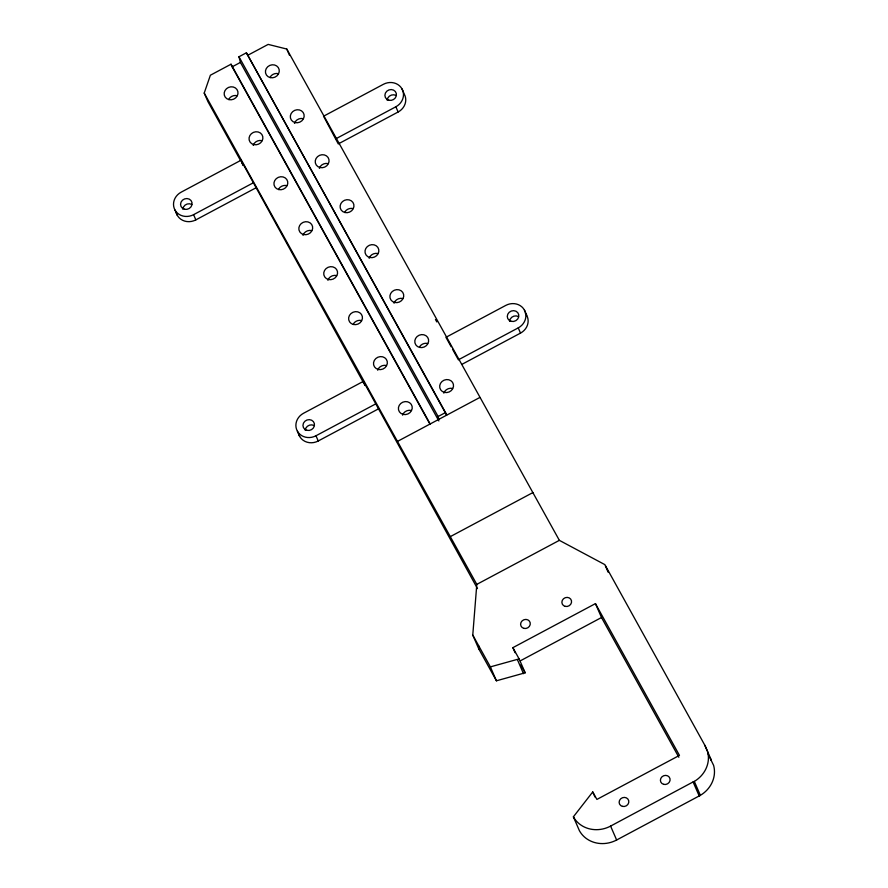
<?xml version="1.0" encoding="UTF-8"?>
<svg xmlns="http://www.w3.org/2000/svg" width="888" height="888" viewBox="0 0 888 888"><rect width="100%" height="100%" fill="white"/><g stroke="black" fill="none" stroke-linecap="round" stroke-linejoin="round"><path stroke-width="1.33" d="M708.224 754.378L713.608 765.367A28.094 25.685 -23.5 0 1 700.366 795.326L616.638 840.004A28.094 25.685 -23.5 0 1 579.431 830.735L573.382 816.816L592.751 791.93L596.903 799.422L679.464 755.388L595.448 603.618L512.887 647.652L519.114 658.896L525.163 672.804L496.436 680.796L478.821 648.984L472.771 635.064L476.801 584.382L204.218 93.073L210.378 75.225L231.024 64.214L430.158 423.965M478.821 648.984L479.043 646.242M438.872 420.956L240.415 62.426L238.972 56.765L246.398 52.803L445.532 412.554L446.664 415.162L246.398 52.803M247.53 55.411L268.176 44.4L286.78 49.04L559.362 540.348L604.85 564.624L704.861 745.31L707.558 751.448A28.094 25.685 -23.5 0 1 694.316 781.407L693.095 781.94L699.2 795.97L700.366 795.326L694.316 781.407M429.947 424.153L232.157 66.822L240.415 62.426M364.979 385.359L240.992 160.251L181.141 192.185A14.042 12.843 -23.5 0 0 174.98 210.023L177.245 215.251M174.98 210.023A14.042 12.843 -23.5 0 0 193.584 214.663L253.435 182.739M335.997 138.706L395.859 106.782A14.042 12.843 -23.5 0 0 402.02 88.933A14.042 12.843 -23.5 0 0 383.416 84.293L323.554 116.217L338.273 143.923L398.124 111.999A14.042 12.843 -23.5 0 0 404.284 94.15L402.02 88.933M176.057 212.11A14.042 12.843 -23.5 0 0 195.848 219.88L255.711 187.956M477.478 588.6L363.381 381.352L303.518 413.275A14.042 12.843 -23.5 0 0 297.358 431.124L299.633 436.341M297.358 431.124A14.042 12.843 -23.5 0 0 315.973 435.764L375.824 403.84M451.182 346.786L445.943 337.318L505.794 305.394A14.042 12.843 -23.5 0 1 524.408 310.034A14.042 12.843 -23.5 0 1 518.248 327.883L458.386 359.807L452.492 349.151M298.446 433.211A14.042 12.843 -23.5 0 0 318.237 440.981L378.099 409.057M461.882 364.369L520.512 333.1A14.042 12.843 -23.5 0 0 525.407 313.397M438.827 419.347L438.106 416.516L445.532 412.554M397.136 441.58L479.698 397.547M450.349 536.607L532.911 492.574M476.801 584.382L559.362 540.348M472.771 635.064L490.387 666.877L519.114 658.896M520.157 660.916L601.498 617.526L595.448 603.618M573.382 816.816A28.094 25.685 -23.5 0 0 610.589 826.095L693.095 781.94M710.911 759.229L711.399 760.35L704.861 745.31M601.498 617.526L678.843 757.253M435.464 319.514L436.807 321.933M238.972 56.765L438.106 416.516M520.801 664.934L525.163 672.804M240.604 160.661L208.003 101.765L204.218 93.073M241.936 163.07L243.268 165.479L240.992 160.251M524.408 310.034L526.673 315.251M518.248 327.883L520.512 333.1M605.405 565.889L608.147 572.216M395.859 106.782L398.124 111.999M286.78 49.04L289.477 55.245M610.589 826.095L616.638 840.004M592.751 791.93L594.949 796.98M512.887 647.652L515.084 652.713M517.46 659.773L523.509 673.692M231.024 64.214L232.157 66.822M490.387 666.877L496.436 680.796M363.381 381.352L365.19 385.525M315.973 435.764L318.237 440.981M193.584 214.663L195.848 219.88M402.53 415.14A7.026 6.416 -23.5 0 1 411.288 410.478M419.702 346.586A7.026 6.416 -23.5 0 1 427.672 343.49M377.633 370.174A7.026 6.416 -23.5 0 1 386.391 365.501M394.028 303.185A7.026 6.416 -23.5 0 1 402.786 298.523M353.535 323.632A7.026 6.416 -23.5 0 1 361.505 320.535M369.131 258.219A7.026 6.416 -23.5 0 1 377.888 253.546M327.85 280.242A7.026 6.416 -23.5 0 1 336.608 275.569M345.032 211.677A7.026 6.416 -23.5 0 1 353.002 208.58M302.963 235.264A7.026 6.416 -23.5 0 1 311.721 230.603M278.854 188.722A7.026 6.416 -23.5 0 1 286.824 185.625M319.347 168.287A7.026 6.416 -23.5 0 1 328.105 163.614M294.461 123.31A7.026 6.416 -23.5 0 1 303.219 118.648M270.352 76.768A7.026 6.416 -23.5 0 1 278.321 73.671M229.071 98.79A7.026 6.416 -23.5 0 1 237.041 95.693M253.18 145.332A7.026 6.416 -23.5 0 1 261.938 140.659M387.168 100.244A5.85 5.35 -23.5 0 1 396.104 95.482M509.557 321.345A5.85 5.35 -23.5 0 1 518.492 316.583M305.217 430.325A5.85 5.35 -23.5 0 1 314.152 425.563M182.828 209.235A5.85 5.35 -23.5 0 1 191.764 204.462M443.811 393.129A7.026 6.416 -23.5 0 1 452.569 388.456M622.444 806.382A4.917 4.495 -23.5 0 0 628.726 800.754A4.917 4.495 -23.5 0 0 620.745 798.767A4.917 4.495 -23.5 0 0 622.444 806.382M663.725 784.37A4.917 4.495 -23.5 0 0 670.007 778.732A4.917 4.495 -23.5 0 0 662.026 776.745A4.917 4.495 -23.5 0 0 663.725 784.37M523.92 628.382A4.917 4.495 -23.5 0 0 530.192 622.754A4.917 4.495 -23.5 0 0 522.222 620.768A4.917 4.495 -23.5 0 0 523.92 628.382M565.201 606.371A4.917 4.495 -23.5 0 0 571.472 600.732A4.917 4.495 -23.5 0 0 563.503 598.745A4.917 4.495 -23.5 0 0 565.201 606.371M403.152 414.396A7.026 6.416 -23.5 0 0 412.11 406.349A7.026 6.416 -23.5 0 0 400.721 403.507A7.026 6.416 -23.5 0 0 403.152 414.396M419.536 347.408A7.026 6.416 -23.5 0 0 428.504 339.371A7.026 6.416 -23.5 0 0 417.105 336.53A7.026 6.416 -23.5 0 0 419.536 347.408M378.255 369.43A7.026 6.416 -23.5 0 0 387.224 361.383A7.026 6.416 -23.5 0 0 375.824 358.541A7.026 6.416 -23.5 0 0 378.255 369.43M394.638 302.442A7.026 6.416 -23.5 0 0 403.607 294.394A7.026 6.416 -23.5 0 0 392.219 291.553A7.026 6.416 -23.5 0 0 394.638 302.442M353.357 324.464A7.026 6.416 -23.5 0 0 362.326 316.417A7.026 6.416 -23.5 0 0 350.938 313.575A7.026 6.416 -23.5 0 0 353.357 324.464M369.752 257.476A7.026 6.416 -23.5 0 0 378.721 249.428A7.026 6.416 -23.5 0 0 367.321 246.587A7.026 6.416 -23.5 0 0 369.752 257.476M328.471 279.487A7.026 6.416 -23.5 0 0 337.44 271.451A7.026 6.416 -23.5 0 0 326.04 268.609A7.026 6.416 -23.5 0 0 328.471 279.487M344.855 212.51A7.026 6.416 -23.5 0 0 353.824 204.462A7.026 6.416 -23.5 0 0 342.435 201.62A7.026 6.416 -23.5 0 0 344.855 212.51M303.574 234.521A7.026 6.416 -23.5 0 0 312.543 226.473A7.026 6.416 -23.5 0 0 301.154 223.632A7.026 6.416 -23.5 0 0 303.574 234.521M278.688 189.555A7.026 6.416 -23.5 0 0 287.656 181.507A7.026 6.416 -23.5 0 0 276.257 178.666A7.026 6.416 -23.5 0 0 278.688 189.555M319.969 167.532A7.026 6.416 -23.5 0 0 328.937 159.496A7.026 6.416 -23.5 0 0 317.538 156.654A7.026 6.416 -23.5 0 0 319.969 167.532M295.071 122.566A7.026 6.416 -23.5 0 0 304.04 114.519A7.026 6.416 -23.5 0 0 292.64 111.677A7.026 6.416 -23.5 0 0 295.071 122.566M270.185 77.6A7.026 6.416 -23.5 0 0 279.143 69.553A7.026 6.416 -23.5 0 0 267.754 66.711A7.026 6.416 -23.5 0 0 270.185 77.6M228.904 99.611A7.026 6.416 -23.5 0 0 237.873 91.575A7.026 6.416 -23.5 0 0 226.473 88.733A7.026 6.416 -23.5 0 0 228.904 99.611M253.79 144.589A7.026 6.416 -23.5 0 0 262.759 136.541A7.026 6.416 -23.5 0 0 251.359 133.7A7.026 6.416 -23.5 0 0 253.79 144.589M444.433 392.385A7.026 6.416 -23.5 0 0 453.391 384.338A7.026 6.416 -23.5 0 0 442.002 381.496A7.026 6.416 -23.5 0 0 444.433 392.385M184.515 209.235A5.85 5.35 -23.5 0 0 191.986 202.531A5.85 5.35 -23.5 0 0 182.484 200.166A5.85 5.35 -23.5 0 0 184.515 209.235M388.855 100.244A5.85 5.35 -23.5 0 0 396.326 93.54A5.85 5.35 -23.5 0 0 386.824 91.175A5.85 5.35 -23.5 0 0 388.855 100.244M511.233 321.345A5.85 5.35 -23.5 0 0 518.714 314.641A5.85 5.35 -23.5 0 0 509.213 312.276A5.85 5.35 -23.5 0 0 511.233 321.345M306.893 430.325A5.85 5.35 -23.5 0 0 314.374 423.62A5.85 5.35 -23.5 0 0 304.873 421.256A5.85 5.35 -23.5 0 0 306.893 430.325"/></g></svg>
